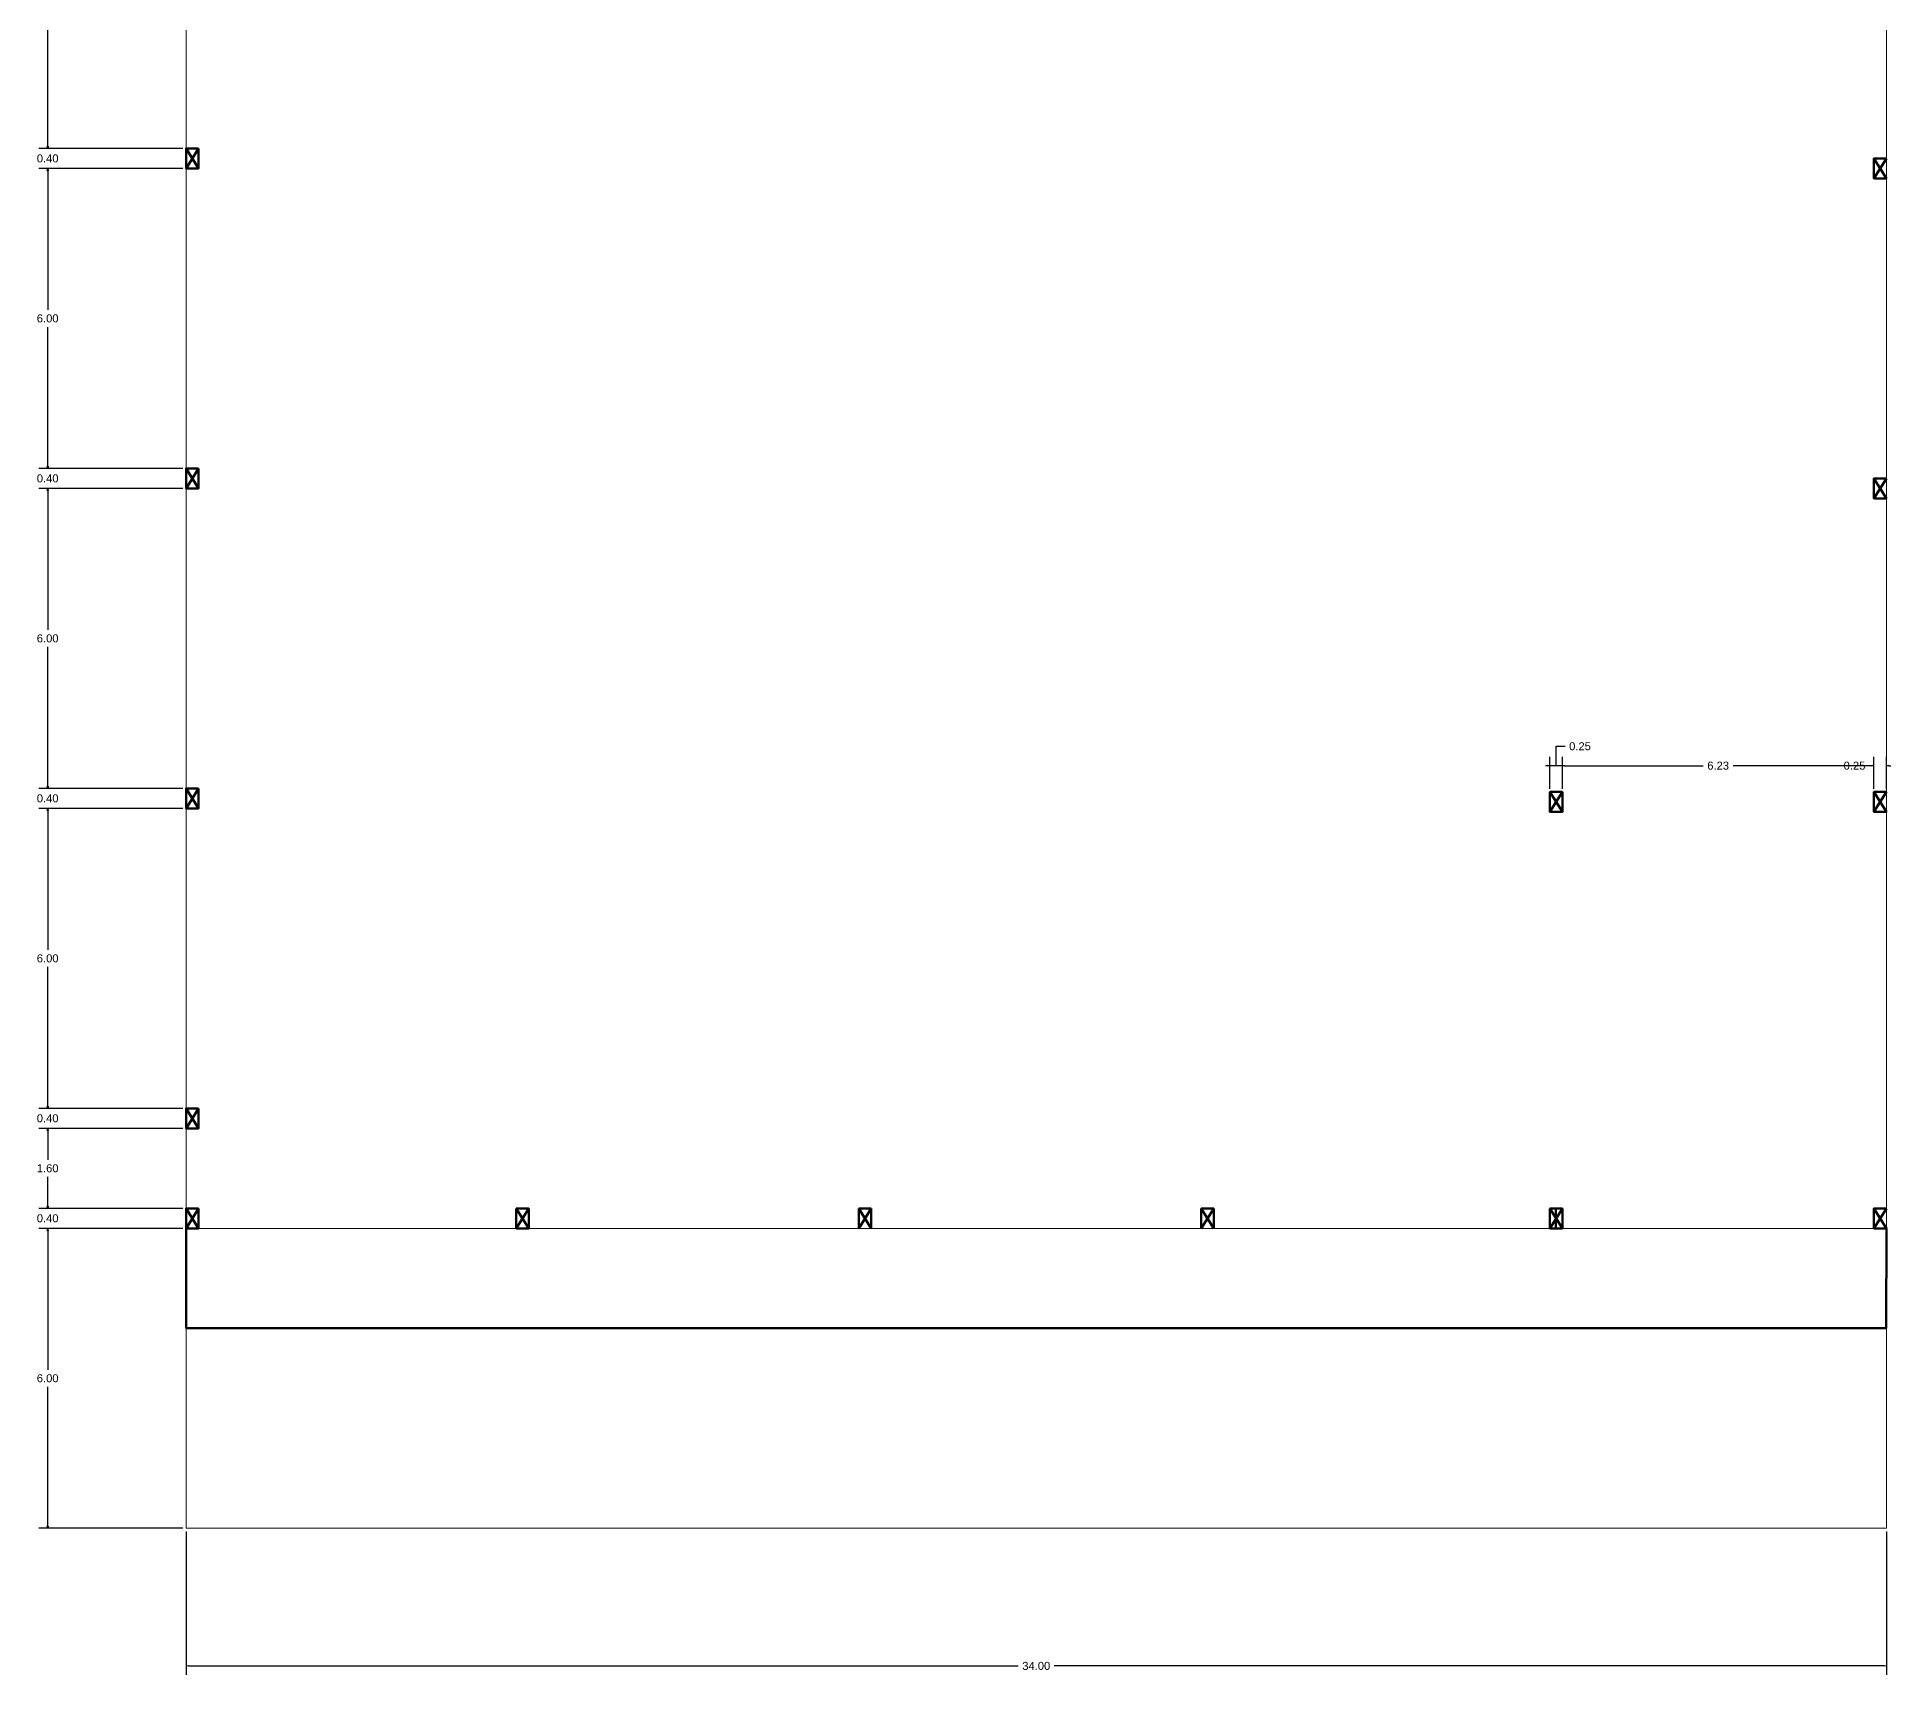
# Model space of a CAD drawing. Header units: metres. Extents: x -1 to 720, y -8 to 179.
# Drawn here: x 347.21 to 384.28, y 110.94 to 143.7 of the extents above; entities that cross this region are included whole.
import ezdxf

# ---------------------------------------------------------------- set-up
doc = ezdxf.new("R2010")
doc.units = ezdxf.units.M
doc.header["$PDMODE"] = 34
doc.layers.add('0-Dimension', color=9, linetype='Continuous')
for name, color, linetype, lineweight in [('A-AREA', 7, 'Continuous', 5), ('A-ROOF', 226, 'Continuous', 53), ('A-WALL', 7, 'Continuous', 60), ('S-BEAM', 1, 'Continuous', 50), ('S-COLS', 1, 'Continuous', 50)]:
    doc.layers.add(name, color=color, linetype=linetype, lineweight=lineweight)
doc.styles.get("Standard").update_dxf_attribs({"font": 'arial.ttf'})
doc.dimstyles.new('DAPC Standard', dxfattribs={"dimtxt": 0.3, "dimasz": 0.18, "dimexe": 0.18, "dimexo": 0.0625, "dimgap": 0.09, "dimtad": 0, "dimtih": 1, "dimtoh": 1, "dimzin": 0, "dimdsep": 46, "dimtxsty": 'Standard', "dimblk": 'CLOSEDBLANK', "dimcen": 0.09, "dimazin": 0, "dimtfac": 1, "dimtofl": 0, "dimtmove": 0, "dimatfit": 3, "dimfxl": 1, "dimtolj": 1, "dimtzin": 0, "dimarcsym": 0})

# ---------------------------------------------------------------- blocks, each defined once
blk = doc.blocks.new('_ClosedBlank')
at = {"color": 0, "linetype": 'ByBlock', "lineweight": -2}
for p, q in [((-1, 0.17), (0, 0)), ((-1, 0.17), (-1, -0.17)), ((0, 0), (-1, -0.17))]:
    blk.add_line(p, q, dxfattribs=at)
blk = doc.blocks.new('*D234')
at = {"layer": '0-Dimension', "color": 0, "lineweight": -2, "transparency": 16777216}
for p, q in [((350.124, 119.875), (347.239, 119.875)), ((347.419, 119.83), (347.419, 117.046)), ((347.419, 113.92), (347.419, 116.703)), ((350.124, 113.875), (347.239, 113.875))]:
    blk.add_line(p, q, dxfattribs=at)
at = {"layer": 'Defpoints', "color": 0, "transparency": 16777216}
for p in [(347.419, 119.875), (350.187, 119.875), (350.187, 113.875)]:
    blk.add_point(p, dxfattribs=at)
at = {"layer": '0-Dimension', "color": 0, "lineweight": -2, "transparency": 16777216, "xscale": 0.045, "yscale": 0.045, "zscale": 0.045}
for p, rotation in [((347.419, 119.875), 90), ((347.419, 113.875), 270)]:
    blk.add_blockref('_ClosedBlank', p, dxfattribs=dict(at, rotation=rotation))
at = {"layer": '0-Dimension', "color": 0, "transparency": 16777216, "insert": (347.419, 116.875), "char_height": 0.16, "attachment_point": 5}
blk.add_mtext('\\A1;6.00', dxfattribs=at)
blk = doc.blocks.new('*D235')
at = {"layer": '0-Dimension', "color": 0, "lineweight": -2, "transparency": 16777216}
for p, q in [((350.124, 120.275), (347.239, 120.275)), ((347.419, 120.32), (347.419, 120.365)), ((350.124, 119.875), (347.239, 119.875)), ((347.419, 119.83), (347.419, 119.785))]:
    blk.add_line(p, q, dxfattribs=at)
at = {"layer": 'Defpoints', "color": 0, "transparency": 16777216}
for p in [(347.419, 120.275), (350.187, 120.275), (350.187, 119.875)]:
    blk.add_point(p, dxfattribs=at)
at = {"layer": '0-Dimension', "color": 0, "lineweight": -2, "transparency": 16777216, "xscale": 0.045, "yscale": 0.045, "zscale": 0.045}
for p, rotation in [((347.419, 120.275), 270), ((347.419, 119.875), 90)]:
    blk.add_blockref('_ClosedBlank', p, dxfattribs=dict(at, rotation=rotation))
at = {"layer": '0-Dimension', "color": 0, "transparency": 16777216, "insert": (347.419, 120.075), "char_height": 0.16, "attachment_point": 5}
blk.add_mtext('\\A1;0.40', dxfattribs=at)
blk = doc.blocks.new('*D236')
at = {"layer": '0-Dimension', "color": 0, "lineweight": -2, "transparency": 16777216}
for p, q in [((350.124, 121.875), (347.239, 121.875)), ((347.419, 121.83), (347.419, 121.246)), ((347.419, 120.32), (347.419, 120.903)), ((350.124, 120.275), (347.239, 120.275))]:
    blk.add_line(p, q, dxfattribs=at)
at = {"layer": 'Defpoints', "color": 0, "transparency": 16777216}
for p in [(347.419, 121.875), (350.187, 121.875), (350.187, 120.275)]:
    blk.add_point(p, dxfattribs=at)
at = {"layer": '0-Dimension', "color": 0, "lineweight": -2, "transparency": 16777216, "xscale": 0.045, "yscale": 0.045, "zscale": 0.045}
for p, rotation in [((347.419, 121.875), 90), ((347.419, 120.275), 270)]:
    blk.add_blockref('_ClosedBlank', p, dxfattribs=dict(at, rotation=rotation))
at = {"layer": '0-Dimension', "color": 0, "transparency": 16777216, "insert": (347.419, 121.075), "char_height": 0.16, "attachment_point": 5}
blk.add_mtext('\\A1;1.60', dxfattribs=at)
blk = doc.blocks.new('*D237')
at = {"layer": '0-Dimension', "color": 0, "lineweight": -2, "transparency": 16777216}
for p, q in [((347.419, 122.32), (347.419, 122.365)), ((350.124, 122.275), (347.239, 122.275)), ((350.124, 121.875), (347.239, 121.875)), ((347.419, 121.83), (347.419, 121.785))]:
    blk.add_line(p, q, dxfattribs=at)
at = {"layer": 'Defpoints', "color": 0, "transparency": 16777216}
for p in [(347.419, 122.275), (350.187, 122.275), (350.187, 121.875)]:
    blk.add_point(p, dxfattribs=at)
at = {"layer": '0-Dimension', "color": 0, "lineweight": -2, "transparency": 16777216, "xscale": 0.045, "yscale": 0.045, "zscale": 0.045}
for p, rotation in [((347.419, 122.275), 270), ((347.419, 121.875), 90)]:
    blk.add_blockref('_ClosedBlank', p, dxfattribs=dict(at, rotation=rotation))
at = {"layer": '0-Dimension', "color": 0, "transparency": 16777216, "insert": (347.419, 122.075), "char_height": 0.16, "attachment_point": 5}
blk.add_mtext('\\A1;0.40', dxfattribs=at)
blk = doc.blocks.new('*D238')
at = {"layer": '0-Dimension', "color": 0, "lineweight": -2, "transparency": 16777216}
for p, q in [((350.124, 128.275), (347.239, 128.275)), ((347.419, 128.23), (347.419, 125.446)), ((347.419, 122.32), (347.419, 125.103)), ((350.124, 122.275), (347.239, 122.275))]:
    blk.add_line(p, q, dxfattribs=at)
at = {"layer": 'Defpoints', "color": 0, "transparency": 16777216}
for p in [(347.419, 128.275), (350.187, 128.275), (350.187, 122.275)]:
    blk.add_point(p, dxfattribs=at)
at = {"layer": '0-Dimension', "color": 0, "lineweight": -2, "transparency": 16777216, "xscale": 0.045, "yscale": 0.045, "zscale": 0.045}
for p, rotation in [((347.419, 128.275), 90), ((347.419, 122.275), 270)]:
    blk.add_blockref('_ClosedBlank', p, dxfattribs=dict(at, rotation=rotation))
at = {"layer": '0-Dimension', "color": 0, "transparency": 16777216, "insert": (347.419, 125.275), "char_height": 0.16, "attachment_point": 5}
blk.add_mtext('\\A1;6.00', dxfattribs=at)
blk = doc.blocks.new('*D239')
at = {"layer": '0-Dimension', "color": 0, "lineweight": -2, "transparency": 16777216}
for p, q in [((350.124, 128.675), (347.239, 128.675)), ((347.419, 128.72), (347.419, 128.765)), ((350.124, 128.275), (347.239, 128.275)), ((347.419, 128.23), (347.419, 128.185))]:
    blk.add_line(p, q, dxfattribs=at)
at = {"layer": 'Defpoints', "color": 0, "transparency": 16777216}
for p in [(347.419, 128.675), (350.187, 128.675), (350.187, 128.275)]:
    blk.add_point(p, dxfattribs=at)
at = {"layer": '0-Dimension', "color": 0, "lineweight": -2, "transparency": 16777216, "xscale": 0.045, "yscale": 0.045, "zscale": 0.045}
for p, rotation in [((347.419, 128.675), 270), ((347.419, 128.275), 90)]:
    blk.add_blockref('_ClosedBlank', p, dxfattribs=dict(at, rotation=rotation))
at = {"layer": '0-Dimension', "color": 0, "transparency": 16777216, "insert": (347.419, 128.475), "char_height": 0.16, "attachment_point": 5}
blk.add_mtext('\\A1;0.40', dxfattribs=at)
blk = doc.blocks.new('*D240')
at = {"layer": '0-Dimension', "color": 0, "lineweight": -2, "transparency": 16777216}
for p, q in [((350.124, 134.675), (347.239, 134.675)), ((347.419, 134.63), (347.419, 131.846)), ((347.419, 128.72), (347.419, 131.503)), ((350.124, 128.675), (347.239, 128.675))]:
    blk.add_line(p, q, dxfattribs=at)
at = {"layer": 'Defpoints', "color": 0, "transparency": 16777216}
for p in [(347.419, 134.675), (350.187, 134.675), (350.187, 128.675)]:
    blk.add_point(p, dxfattribs=at)
at = {"layer": '0-Dimension', "color": 0, "lineweight": -2, "transparency": 16777216, "xscale": 0.045, "yscale": 0.045, "zscale": 0.045}
for p, rotation in [((347.419, 134.675), 90), ((347.419, 128.675), 270)]:
    blk.add_blockref('_ClosedBlank', p, dxfattribs=dict(at, rotation=rotation))
at = {"layer": '0-Dimension', "color": 0, "transparency": 16777216, "insert": (347.419, 131.675), "char_height": 0.16, "attachment_point": 5}
blk.add_mtext('\\A1;6.00', dxfattribs=at)
blk = doc.blocks.new('*D241')
at = {"layer": '0-Dimension', "color": 0, "lineweight": -2, "transparency": 16777216}
for p, q in [((350.124, 135.075), (347.239, 135.075)), ((347.419, 135.12), (347.419, 135.165)), ((350.124, 134.675), (347.239, 134.675)), ((347.419, 134.63), (347.419, 134.585))]:
    blk.add_line(p, q, dxfattribs=at)
at = {"layer": 'Defpoints', "color": 0, "transparency": 16777216}
for p in [(347.419, 135.075), (350.187, 135.075), (350.187, 134.675)]:
    blk.add_point(p, dxfattribs=at)
at = {"layer": '0-Dimension', "color": 0, "lineweight": -2, "transparency": 16777216, "xscale": 0.045, "yscale": 0.045, "zscale": 0.045}
for p, rotation in [((347.419, 135.075), 270), ((347.419, 134.675), 90)]:
    blk.add_blockref('_ClosedBlank', p, dxfattribs=dict(at, rotation=rotation))
at = {"layer": '0-Dimension', "color": 0, "transparency": 16777216, "insert": (347.419, 134.875), "char_height": 0.16, "attachment_point": 5}
blk.add_mtext('\\A1;0.40', dxfattribs=at)
blk = doc.blocks.new('*D242')
at = {"layer": '0-Dimension', "color": 0, "lineweight": -2, "transparency": 16777216}
for p, q in [((350.124, 141.075), (347.239, 141.075)), ((347.419, 141.03), (347.419, 138.246)), ((347.419, 135.12), (347.419, 137.903)), ((350.124, 135.075), (347.239, 135.075))]:
    blk.add_line(p, q, dxfattribs=at)
at = {"layer": 'Defpoints', "color": 0, "transparency": 16777216}
for p in [(347.419, 141.075), (350.187, 141.075), (350.187, 135.075)]:
    blk.add_point(p, dxfattribs=at)
at = {"layer": '0-Dimension', "color": 0, "lineweight": -2, "transparency": 16777216, "xscale": 0.045, "yscale": 0.045, "zscale": 0.045}
for p, rotation in [((347.419, 141.075), 90), ((347.419, 135.075), 270)]:
    blk.add_blockref('_ClosedBlank', p, dxfattribs=dict(at, rotation=rotation))
at = {"layer": '0-Dimension', "color": 0, "transparency": 16777216, "insert": (347.419, 138.075), "char_height": 0.16, "attachment_point": 5}
blk.add_mtext('\\A1;6.00', dxfattribs=at)
blk = doc.blocks.new('*D243')
at = {"layer": '0-Dimension', "color": 0, "lineweight": -2, "transparency": 16777216}
for p, q in [((350.124, 141.475), (347.239, 141.475)), ((347.419, 141.52), (347.419, 141.565)), ((350.124, 141.075), (347.239, 141.075)), ((347.419, 141.03), (347.419, 140.985))]:
    blk.add_line(p, q, dxfattribs=at)
at = {"layer": 'Defpoints', "color": 0, "transparency": 16777216}
for p in [(347.419, 141.475), (350.187, 141.475), (350.187, 141.075)]:
    blk.add_point(p, dxfattribs=at)
at = {"layer": '0-Dimension', "color": 0, "lineweight": -2, "transparency": 16777216, "xscale": 0.045, "yscale": 0.045, "zscale": 0.045}
for p, rotation in [((347.419, 141.475), 270), ((347.419, 141.075), 90)]:
    blk.add_blockref('_ClosedBlank', p, dxfattribs=dict(at, rotation=rotation))
at = {"layer": '0-Dimension', "color": 0, "transparency": 16777216, "insert": (347.419, 141.275), "char_height": 0.16, "attachment_point": 5}
blk.add_mtext('\\A1;0.40', dxfattribs=at)
blk = doc.blocks.new('*D244')
at = {"layer": '0-Dimension', "color": 0, "lineweight": -2, "transparency": 16777216}
for p, q in [((350.124, 147.475), (347.239, 147.475)), ((347.419, 147.43), (347.419, 144.646)), ((347.419, 141.52), (347.419, 144.303)), ((350.124, 141.475), (347.239, 141.475))]:
    blk.add_line(p, q, dxfattribs=at)
at = {"layer": 'Defpoints', "color": 0, "transparency": 16777216}
for p in [(347.419, 147.475), (350.187, 147.475), (350.187, 141.475)]:
    blk.add_point(p, dxfattribs=at)
at = {"layer": '0-Dimension', "color": 0, "lineweight": -2, "transparency": 16777216, "xscale": 0.045, "yscale": 0.045, "zscale": 0.045}
for p, rotation in [((347.419, 147.475), 90), ((347.419, 141.475), 270)]:
    blk.add_blockref('_ClosedBlank', p, dxfattribs=dict(at, rotation=rotation))
at = {"layer": '0-Dimension', "color": 0, "transparency": 16777216, "insert": (347.419, 144.475), "char_height": 0.16, "attachment_point": 5}
blk.add_mtext('\\A1;6.00', dxfattribs=at)
blk = doc.blocks.new('*D251')
at = {"layer": '0-Dimension', "color": 0, "lineweight": -2, "transparency": 16777216}
for p, q in [((350.187, 113.812), (350.187, 110.942)), ((384.187, 113.812), (384.187, 110.942)), ((350.232, 111.122), (366.827, 111.122)), ((384.142, 111.122), (367.547, 111.122))]:
    blk.add_line(p, q, dxfattribs=at)
at = {"layer": 'Defpoints', "color": 0, "transparency": 16777216}
for p in [(350.187, 113.875), (384.187, 113.875), (384.187, 111.122)]:
    blk.add_point(p, dxfattribs=at)
at = {"layer": '0-Dimension', "color": 0, "lineweight": -2, "transparency": 16777216, "xscale": 0.045, "yscale": 0.045, "zscale": 0.045, "rotation": 180}
blk.add_blockref('_ClosedBlank', (350.187, 111.122), dxfattribs=at)
at = {"layer": '0-Dimension', "color": 0, "lineweight": -2, "transparency": 16777216, "xscale": 0.045, "yscale": 0.045, "zscale": 0.045}
blk.add_blockref('_ClosedBlank', (384.187, 111.122), dxfattribs=at)
at = {"layer": '0-Dimension', "color": 0, "transparency": 16777216, "insert": (367.187, 111.122), "char_height": 0.16, "attachment_point": 5}
blk.add_mtext('\\A1;34.00', dxfattribs=at)
blk = doc.blocks.new('*D265')
at = {"layer": '0-Dimension', "color": 0, "lineweight": -2, "transparency": 16777216}
for p, q in [((383.892, 129.129), (383.847, 129.129)), ((383.937, 128.667), (383.937, 129.309)), ((384.187, 128.667), (384.187, 129.309)), ((384.232, 129.129), (384.277, 129.129))]:
    blk.add_line(p, q, dxfattribs=at)
at = {"layer": 'Defpoints', "color": 0, "transparency": 16777216}
for p in [(383.937, 129.129), (383.937, 128.605), (384.187, 128.605)]:
    blk.add_point(p, dxfattribs=at)
at = {"layer": '0-Dimension', "color": 0, "lineweight": -2, "transparency": 16777216, "xscale": 0.045, "yscale": 0.045, "zscale": 0.045}
blk.add_blockref('_ClosedBlank', (383.937, 129.129), dxfattribs=at)
at = {"layer": '0-Dimension', "color": 0, "lineweight": -2, "transparency": 16777216, "xscale": 0.045, "yscale": 0.045, "zscale": 0.045, "rotation": 180}
blk.add_blockref('_ClosedBlank', (384.187, 129.129), dxfattribs=at)
at = {"layer": '0-Dimension', "color": 0, "transparency": 16777216, "insert": (383.549, 129.129), "char_height": 0.16, "attachment_point": 5}
blk.add_mtext('\\A1;0.25', dxfattribs=at)
blk = doc.blocks.new('*D266')
at = {"layer": '0-Dimension', "color": 0, "lineweight": -2, "transparency": 16777216}
for p, q in [((377.707, 128.667), (377.707, 129.309)), ((377.752, 129.129), (380.524, 129.129)), ((383.892, 129.129), (381.12, 129.129)), ((383.937, 128.667), (383.937, 129.309))]:
    blk.add_line(p, q, dxfattribs=at)
at = {"layer": 'Defpoints', "color": 0, "transparency": 16777216}
for p in [(377.707, 129.129), (377.707, 128.605), (383.937, 128.605)]:
    blk.add_point(p, dxfattribs=at)
at = {"layer": '0-Dimension', "color": 0, "lineweight": -2, "transparency": 16777216, "xscale": 0.045, "yscale": 0.045, "zscale": 0.045, "rotation": 180}
blk.add_blockref('_ClosedBlank', (377.707, 129.129), dxfattribs=at)
at = {"layer": '0-Dimension', "color": 0, "lineweight": -2, "transparency": 16777216, "xscale": 0.045, "yscale": 0.045, "zscale": 0.045}
blk.add_blockref('_ClosedBlank', (383.937, 129.129), dxfattribs=at)
at = {"layer": '0-Dimension', "color": 0, "transparency": 16777216, "insert": (380.822, 129.129), "char_height": 0.16, "attachment_point": 5}
blk.add_mtext('\\A1;6.23', dxfattribs=at)
blk = doc.blocks.new('*D267')
at = {"layer": '0-Dimension', "color": 0, "lineweight": -2, "transparency": 16777216}
for p, q in [((377.582, 129.129), (377.582, 129.517)), ((377.582, 129.517), (377.762, 129.517)), ((377.412, 129.129), (377.367, 129.129)), ((377.457, 128.667), (377.457, 129.309)), ((377.707, 129.129), (377.457, 129.129)), ((377.707, 128.667), (377.707, 129.309)), ((377.752, 129.129), (377.797, 129.129))]:
    blk.add_line(p, q, dxfattribs=at)
at = {"layer": 'Defpoints', "color": 0, "transparency": 16777216}
for p in [(377.457, 129.129), (377.457, 128.605), (377.707, 128.605)]:
    blk.add_point(p, dxfattribs=at)
at = {"layer": '0-Dimension', "color": 0, "lineweight": -2, "transparency": 16777216, "xscale": 0.045, "yscale": 0.045, "zscale": 0.045}
blk.add_blockref('_ClosedBlank', (377.457, 129.129), dxfattribs=at)
at = {"layer": '0-Dimension', "color": 0, "lineweight": -2, "transparency": 16777216, "xscale": 0.045, "yscale": 0.045, "zscale": 0.045, "rotation": 180}
blk.add_blockref('_ClosedBlank', (377.707, 129.129), dxfattribs=at)
at = {"layer": '0-Dimension', "color": 0, "transparency": 16777216, "insert": (378.06, 129.517), "char_height": 0.16, "attachment_point": 5}
blk.add_mtext('\\A1;0.25', dxfattribs=at)

msp = doc.modelspace()

# ---------------------------------------------------------------- linework, layer by layer
at = {"layer": 'A-AREA'}
for p, q in [((350.187, 119.875), (350.187, 167.875)), ((384.187, 113.875), (384.187, 167.875)), ((384.187, 119.875), (350.187, 119.875)), ((384.187, 119.875), (384.18, 117.875)), ((384.187, 113.875), (384.187, 119.875)), ((350.187, 113.875), (350.187, 117.875)), ((350.187, 113.875), (384.187, 113.875))]:
    msp.add_line(p, q, dxfattribs=at)
at = {"layer": 'A-ROOF'}
for p, q in [((384.187, 119.875), (384.18, 117.875)), ((384.187, 119.875), (384.187, 119.875)), ((350.187, 117.875), (350.187, 117.875)), ((384.18, 117.875), (350.187, 117.875)), ((350.187, 117.875), (350.587, 117.875)), ((384.18, 117.875), (383.78, 117.875))]:
    msp.add_line(p, q, dxfattribs=at)
at = {"layer": 'A-WALL'}
msp.add_line((350.187, 119.875), (350.187, 117.875), dxfattribs=at)
at = {"layer": 'S-BEAM'}
for p, q in [((384.182, 118.475), (384.187, 118.475)), ((350.187, 117.875), (350.187, 117.875))]:
    msp.add_line(p, q, dxfattribs=at)
at = {"layer": 'S-COLS'}
for p, q in [((350.187, 141.475), (350.437, 141.475)), ((350.437, 141.475), (350.437, 141.075)), ((383.937, 141.275), (384.187, 141.275)), ((350.187, 135.075), (350.437, 135.075)), ((350.437, 135.075), (350.437, 134.675)), ((383.937, 134.875), (384.187, 134.875)), ((350.187, 128.675), (350.437, 128.675)), ((350.437, 128.675), (350.437, 128.275)), ((377.457, 128.605), (377.707, 128.605)), ((377.457, 128.205), (377.457, 128.605)), ((377.457, 128.605), (377.707, 128.605)), ((377.707, 128.205), (377.707, 128.605)), ((383.937, 128.605), (384.187, 128.605)), ((383.937, 128.213), (384.187, 128.205)), ((350.187, 122.275), (350.437, 122.275)), ((350.437, 122.275), (350.437, 121.875)), ((350.187, 120.275), (350.187, 119.875)), ((350.187, 119.875), (350.187, 120.275)), ((350.187, 120.275), (350.437, 120.275)), ((350.437, 120.275), (350.437, 119.875)), ((357.037, 120.275), (356.787, 120.275)), ((357.037, 120.275), (356.787, 119.875)), ((356.787, 120.275), (357.037, 119.875)), ((356.787, 120.275), (356.787, 119.875)), ((357.037, 119.875), (357.037, 120.275)), ((363.887, 120.275), (363.637, 120.275)), ((363.887, 120.275), (363.637, 119.875)), ((363.637, 120.275), (363.887, 119.875)), ((363.637, 120.275), (363.637, 119.875)), ((363.887, 119.875), (363.887, 120.275)), ((370.737, 120.275), (370.487, 120.275)), ((370.737, 120.275), (370.487, 119.875)), ((370.487, 120.275), (370.737, 119.875)), ((370.487, 120.275), (370.487, 119.875)), ((370.737, 119.875), (370.737, 120.275)), ((377.707, 120.275), (377.457, 120.275)), ((377.707, 120.275), (377.457, 119.875)), ((377.457, 120.275), (377.707, 119.875)), ((377.457, 120.275), (377.457, 119.875)), ((377.577, 119.875), (377.577, 120.275)), ((377.707, 119.875), (377.707, 120.275)), ((383.937, 120.275), (384.187, 120.275)), ((356.787, 119.875), (357.037, 119.875)), ((377.707, 119.875), (377.457, 119.875)), ((384.187, 119.875), (383.937, 119.875))]:
    msp.add_line(p, q, dxfattribs=at)
for points in [[(350.437, 141.075), (350.187, 141.075), (350.187, 141.475), (350.437, 141.075), (350.187, 141.075), (350.437, 141.475)], [(384.187, 140.875), (383.937, 140.875), (383.937, 141.275), (384.187, 140.875), (383.937, 140.875), (384.187, 141.275)], [(350.437, 134.675), (350.187, 134.675), (350.187, 135.075), (350.437, 134.675), (350.187, 134.675), (350.437, 135.075)], [(384.187, 134.475), (383.937, 134.475), (383.937, 134.875), (384.187, 134.475), (383.937, 134.475), (384.187, 134.875)], [(350.437, 128.275), (350.187, 128.275), (350.187, 128.675), (350.437, 128.275), (350.187, 128.275), (350.437, 128.675)], [(377.707, 128.205), (377.457, 128.205), (377.457, 128.605), (377.707, 128.205), (377.457, 128.205), (377.707, 128.605)], [(384.187, 128.205), (383.937, 128.205), (383.937, 128.605), (384.187, 128.205), (383.937, 128.205), (384.187, 128.605)], [(350.437, 121.875), (350.187, 121.875), (350.187, 122.275), (350.437, 121.875), (350.187, 121.875), (350.437, 122.275)], [(350.437, 119.875), (350.187, 119.875), (350.187, 120.275), (350.437, 119.875), (350.187, 119.875), (350.437, 120.275)], [(384.187, 119.875), (383.937, 119.875), (383.937, 120.275), (384.187, 119.875), (383.937, 119.875), (384.187, 120.275)]]:
    msp.add_lwpolyline(points, dxfattribs=at)

# ---------------------------------------------------------------- dimensions: what is measured, and where the dimension line sits
at = {"layer": '0-Dimension'}
for base, p1, p2, override, picture, middle in [((347.419, 147.475), (350.187, 141.475), (350.187, 147.475), {"dimtxt": 0.16, "dimasz": 0.045, "dimtmove": 1}, '*D244', (347.419, 144.475)), ((347.419, 141.475), (350.187, 141.075), (350.187, 141.475), {"dimtxt": 0.16, "dimasz": 0.045, "dimtmove": 1}, '*D243', (347.419, 141.275)), ((347.419, 141.075), (350.187, 135.075), (350.187, 141.075), {"dimtxt": 0.16, "dimasz": 0.045, "dimtmove": 1}, '*D242', (347.419, 138.075)), ((347.419, 135.075), (350.187, 134.675), (350.187, 135.075), {"dimtxt": 0.16, "dimasz": 0.045, "dimtmove": 1}, '*D241', (347.419, 134.875)), ((347.419, 134.675), (350.187, 128.675), (350.187, 134.675), {"dimtxt": 0.16, "dimasz": 0.045, "dimtmove": 1}, '*D240', (347.419, 131.675)), ((347.419, 128.675), (350.187, 128.275), (350.187, 128.675), {"dimtxt": 0.16, "dimasz": 0.045, "dimtmove": 1}, '*D239', (347.419, 128.475)), ((347.419, 128.275), (350.187, 122.275), (350.187, 128.275), {"dimtxt": 0.16, "dimasz": 0.045, "dimtmove": 1}, '*D238', (347.419, 125.275)), ((347.419, 122.275), (350.187, 121.875), (350.187, 122.275), {"dimtxt": 0.16, "dimasz": 0.045, "dimtmove": 1}, '*D237', (347.419, 122.075)), ((347.419, 121.875), (350.187, 120.275), (350.187, 121.875), {"dimtxt": 0.16, "dimasz": 0.045, "dimtmove": 1}, '*D236', (347.419, 121.075)), ((347.419, 120.275), (350.187, 119.875), (350.187, 120.275), {"dimtxt": 0.16, "dimasz": 0.045, "dimtmove": 1}, '*D235', (347.419, 120.075)), ((347.419, 119.875), (350.187, 113.875), (350.187, 119.875), {"dimtxt": 0.16, "dimasz": 0.045}, '*D234', (347.419, 116.875))]:
    dim = msp.add_linear_dim(base=base, p1=p1, p2=p2, angle=90, dimstyle='DAPC Standard', override=override, dxfattribs=at)
    dim.commit()
    dim.dimension.update_dxf_attribs({"geometry": picture, "text_midpoint": middle})
for base, p1, p2, override, picture, middle in [((377.457, 129.129), (377.707, 128.605), (377.457, 128.605), {"dimtxt": 0.16, "dimasz": 0.045, "dimtmove": 1}, '*D267', (377.852, 129.517)), ((377.707, 129.129), (383.937, 128.605), (377.707, 128.605), {"dimtxt": 0.16, "dimasz": 0.045, "dimtmove": 1}, '*D266', (380.822, 129.129)), ((383.937, 129.129), (384.187, 128.605), (383.937, 128.605), {"dimtxt": 0.16, "dimasz": 0.045}, '*D265', (383.549, 129.129)), ((384.187, 111.122), (350.187, 113.875), (384.187, 113.875), {"dimtxt": 0.16, "dimasz": 0.045}, '*D251', (367.187, 111.122))]:
    dim = msp.add_linear_dim(base=base, p1=p1, p2=p2, dimstyle='DAPC Standard', override=override, dxfattribs=at)
    dim.commit()
    dim.dimension.update_dxf_attribs({"geometry": picture, "text_midpoint": middle})

doc.saveas('drawing.dxf')
